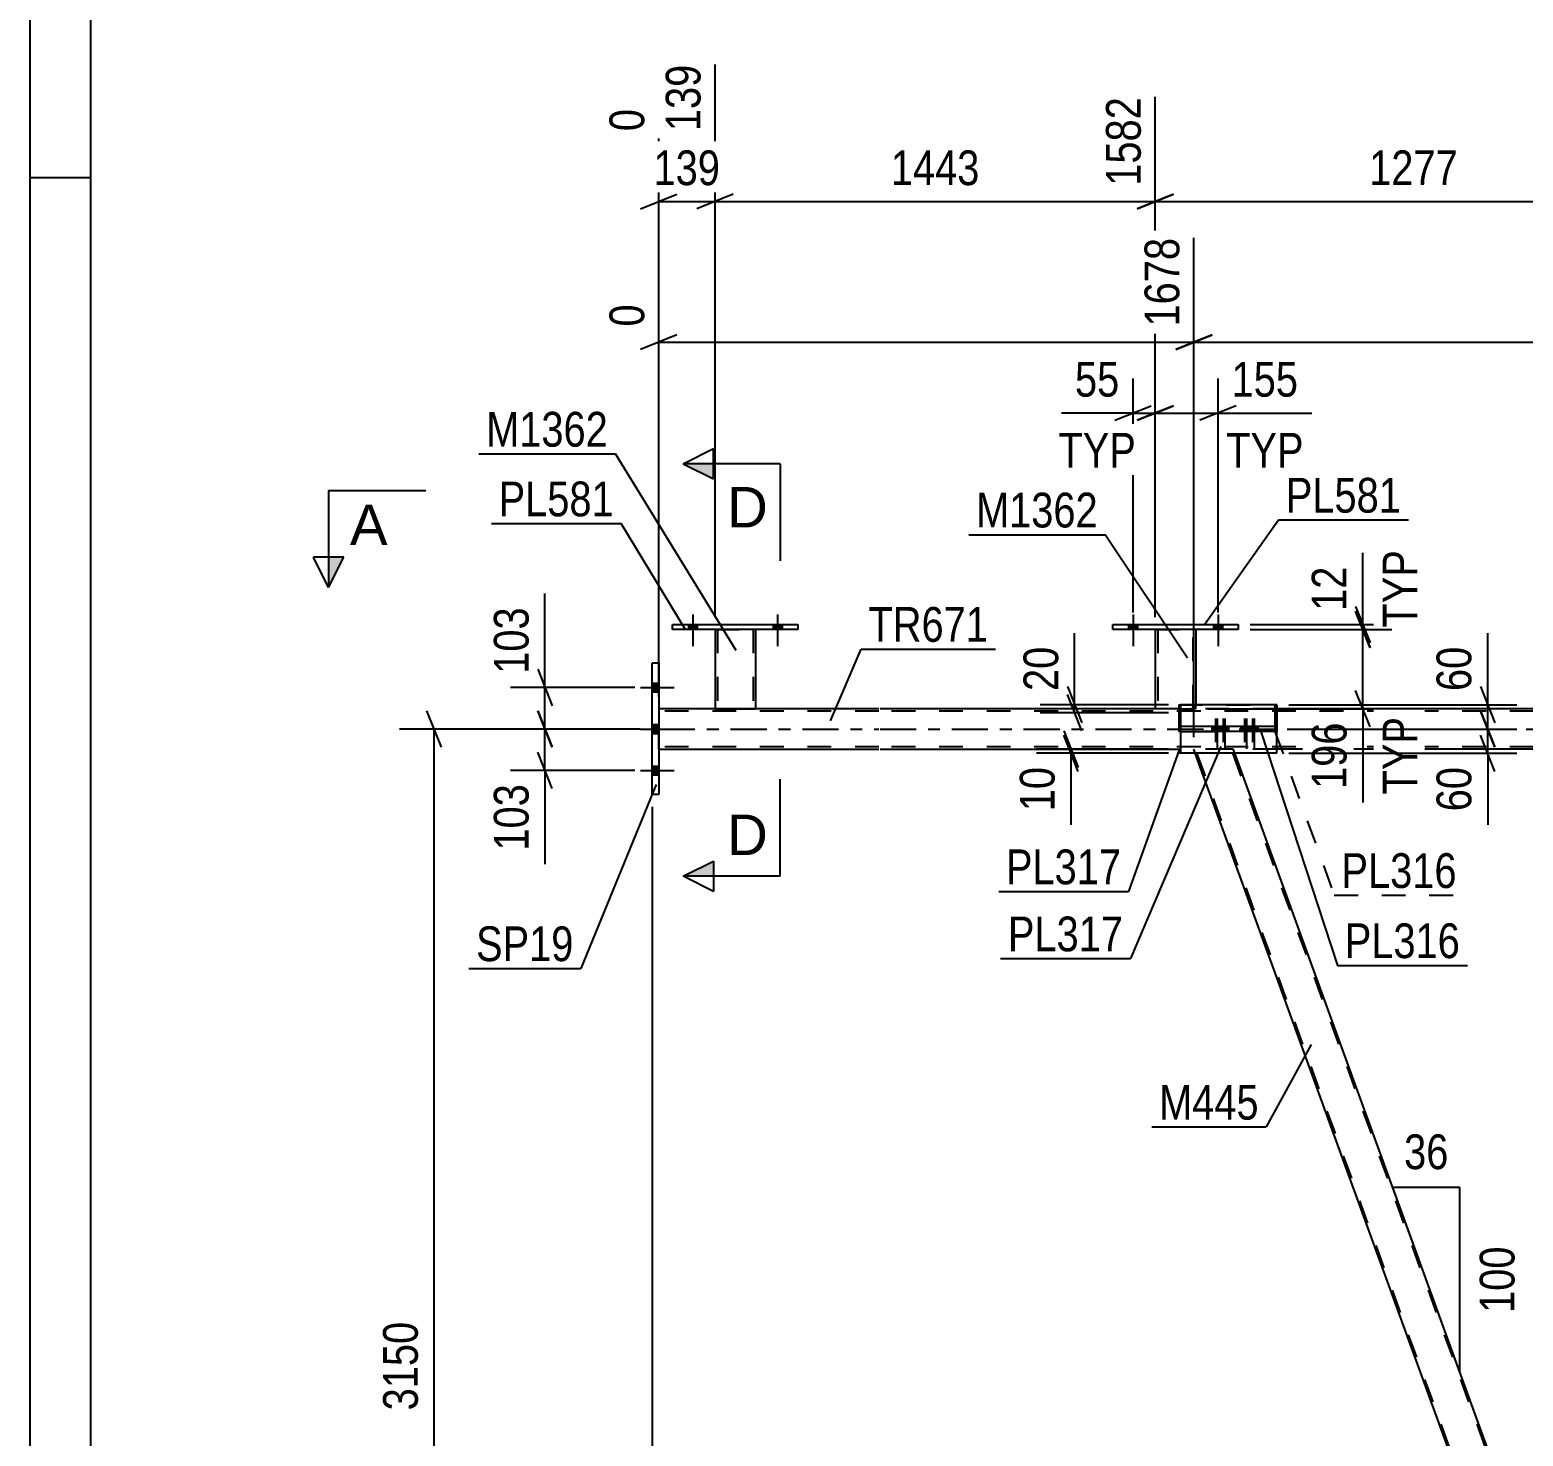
# Model space of a CAD drawing. Header units: millimetres. Extents: x 0 to 594, y 0 to 420.
# Drawn here: x 0 to 123.1, y 194.3 to 310.2 of the extents above; entities that cross this region are included whole.
import ezdxf

# ---------------------------------------------------------------- set-up
doc = ezdxf.new("R2010")
doc.units = ezdxf.units.MM
doc.linetypes.add('DXK_LINE_DOT2', pattern=[3.9198, 1.9599, -1.9599])
doc.linetypes.add('DXK_LINE_DOT3', pattern=[5.9187, 2.979, -0.9799, 0.9799, -0.9799])
doc.styles.add('Arial', font='arial.ttf', dxfattribs={"height": 0.2})
doc.styles.add('Arial Narrow', font='ARIALN.TTF', dxfattribs={"height": 0.2})

# ---------------------------------------------------------------- blocks, each defined once
blk = doc.blocks.new('Unknown-570345859-1135')
at = {"color": 5, "linetype": 'Continuous'}
for p, q in [((0, 420), (0, 0)), ((5, 415), (5, 5)), ((5, 298), (0, 298))]:
    blk.add_line(p, q, dxfattribs=at)
blk = doc.blocks.new('Part-570345859-4681 - 4608')
at = {"color": 7, "linetype": 'DXK_LINE_DOT2'}
for p, q in [((102.63, 252.77), (94.7, 252.77)), ((94.7, 252.77), (94.7, 252.37)), ((102.63, 252.37), (94.7, 252.37)), ((97.51, 252.77), (97.51, 252.37)), ((102.63, 252.77), (102.63, 252.37))]:
    blk.add_line(p, q, dxfattribs=at)
blk = doc.blocks.new('Bolt-570345859-4610 - 4608')
at = {"linetype": 'Continuous'}
for points in [[(54.28, 260.77), (55.01, 260.77), (55.01, 261.17), (54.28, 261.17)], [(61.28, 260.77), (62.01, 260.77), (62.01, 261.17), (61.28, 261.17)]]:
    blk.add_hatch(color=1, dxfattribs=at).paths.add_polyline_path(points)
at = {"color": 1, "linetype": 'Continuous'}
for p, q in [((54.28, 261.17), (54.28, 260.77)), ((54.64, 262.01), (54.64, 259.41)), ((55.01, 261.17), (55.01, 260.77)), ((61.28, 261.17), (61.28, 260.77)), ((61.64, 262.01), (61.64, 259.41)), ((62.01, 261.17), (62.01, 260.77))]:
    blk.add_line(p, q, dxfattribs=at)
blk = doc.blocks.new('Bolt-570345859-4611 - 4608')
at = {"linetype": 'Continuous'}
for points in [[(54.28, 260.77), (55.01, 260.77), (55.01, 261.17), (54.28, 261.17)], [(61.28, 260.77), (62.01, 260.77), (62.01, 261.17), (61.28, 261.17)]]:
    blk.add_hatch(color=1, dxfattribs=at).paths.add_polyline_path(points)
at = {"color": 1, "linetype": 'Continuous'}
for p, q in [((54.28, 261.17), (54.28, 260.77)), ((54.64, 262.01), (54.64, 259.41)), ((55.01, 261.17), (55.01, 260.77)), ((61.28, 261.17), (61.28, 260.77)), ((61.64, 262.01), (61.64, 259.41)), ((62.01, 261.17), (62.01, 260.77))]:
    blk.add_line(p, q, dxfattribs=at)
blk = doc.blocks.new('Part-570345859-4616 - 4608')
at = {"color": 2, "linetype": 'Continuous'}
for p, q in [((52.98, 261.17), (63.31, 261.17)), ((52.98, 260.77), (52.98, 261.17)), ((63.31, 261.17), (63.31, 260.77)), ((63.31, 260.77), (52.98, 260.77))]:
    blk.add_line(p, q, dxfattribs=at)
blk = doc.blocks.new('Part-570345859-4621 - 4608')
at = {"color": 7, "linetype": 'DXK_LINE_DOT2'}
for p, q in [((56.48, 260.78), (59.81, 260.78)), ((56.48, 260.77), (56.48, 260.78)), ((56.48, 260.78), (56.48, 260.77)), ((56.68, 260.78), (56.68, 254.24)), ((59.61, 260.78), (59.61, 254.24)), ((59.81, 260.78), (59.81, 260.77)), ((59.81, 260.77), (59.81, 260.78)), ((59.6, 254.24), (59.56, 254.24)), ((59.56, 254.24), (59.6, 254.24)), ((59.61, 254.24), (59.6, 254.24)), ((59.6, 254.24), (59.61, 254.24))]:
    blk.add_line(p, q, dxfattribs=at)
at = {"color": 2, "linetype": 'Continuous'}
for p, q in [((56.48, 260.77), (56.48, 254.24)), ((59.81, 260.77), (59.81, 254.24)), ((56.48, 254.24), (59.81, 254.24))]:
    blk.add_line(p, q, dxfattribs=at)
blk = doc.blocks.new('Part-570345859-4632 - 4608')
at = {"color": 7, "linetype": 'DXK_LINE_DOT2'}
for p, q in [((99.19, 250.91), (95.95, 250.91)), ((96.07, 250.57), (95.95, 250.91)), ((133.09, 149.24), (96.09, 250.91)), ((136.06, 149.24), (99.05, 250.91)), ((99.32, 250.57), (99.19, 250.91)), ((136.2, 149.24), (134.99, 152.56)), ((136.02, 149.24), (136.05, 149.24)), ((136.05, 149.24), (136.02, 149.24)), ((136.06, 149.24), (136.05, 149.24)), ((136.05, 149.24), (136.06, 149.24))]:
    blk.add_line(p, q, dxfattribs=at)
at = {"color": 2, "linetype": 'Continuous'}
for p, q in [((132.95, 149.24), (96.07, 250.57)), ((134.99, 152.56), (99.32, 250.57)), ((136.2, 149.24), (132.95, 149.24))]:
    blk.add_line(p, q, dxfattribs=at)
blk = doc.blocks.new('Part-570345859-4637 - 4608')
at = {"color": 2, "linetype": 'Continuous'}
for p, q in [((69.98, 254.24), (51.84, 254.24)), ((94.86, 254.24), (70.08, 254.24)), ((161.06, 254.24), (102.78, 254.24)), ((51.84, 250.91), (69.98, 250.91)), ((70.08, 250.91), (94.86, 250.91)), ((161.06, 250.91), (102.78, 250.91))]:
    blk.add_line(p, q, dxfattribs=at)
at = {"color": 7, "linetype": 'DXK_LINE_DOT2'}
for p, q in [((51.84, 250.91), (51.84, 254.24)), ((69.98, 254.04), (51.84, 254.04)), ((210.19, 254.04), (70.08, 254.04)), ((102.78, 254.24), (94.86, 254.24)), ((69.98, 251.11), (51.84, 251.11)), ((210.19, 251.11), (70.08, 251.11)), ((102.78, 250.91), (94.86, 250.91))]:
    blk.add_line(p, q, dxfattribs=at)
at = {"color": 7, "linetype": 'DXK_LINE_DOT3'}
for p, q in [((51.84, 252.57), (69.98, 252.57)), ((70.08, 252.57), (210.19, 252.57))]:
    blk.add_line(p, q, dxfattribs=at)
blk = doc.blocks.new('Part-570345859-4642 - 4608')
at = {"color": 2, "linetype": 'Continuous'}
for p, q in [((97.66, 252.77), (94.86, 252.77)), ((94.86, 252.77), (94.86, 252.37)), ((94.86, 252.37), (97.66, 252.37)), ((97.66, 252.37), (97.66, 252.77)), ((102.78, 252.77), (97.66, 252.77)), ((102.78, 252.37), (97.66, 252.37)), ((102.78, 252.37), (102.78, 252.77))]:
    blk.add_line(p, q, dxfattribs=at)
blk = doc.blocks.new('Part-570345859-4655 - 4608')
at = {"color": 2, "linetype": 'Continuous'}
for p, q in [((102.78, 254.57), (94.86, 254.57)), ((94.86, 254.57), (94.86, 250.57)), ((102.78, 254.57), (102.78, 252.77)), ((102.78, 250.57), (102.78, 252.37)), ((102.78, 250.57), (94.86, 250.57))]:
    blk.add_line(p, q, dxfattribs=at)
at = {"color": 7, "linetype": 'DXK_LINE_DOT2'}
blk.add_line((102.78, 252.77), (102.78, 252.37), dxfattribs=at)
blk = doc.blocks.new('Bolt-570345859-4663 - 4608')
at = {"linetype": 'Continuous'}
for points in [[(51.84, 255.62), (51.84, 256.36), (51.3, 256.36), (51.3, 255.62)], [(51.84, 255.62), (51.84, 256.36), (51.3, 256.36), (51.3, 255.62)], [(51.84, 255.62), (51.84, 256.36), (51.3, 256.36), (51.3, 255.62)], [(51.84, 252.21), (51.84, 252.94), (51.3, 252.94), (51.3, 252.21)], [(51.84, 252.21), (51.84, 252.94), (51.3, 252.94), (51.3, 252.21)], [(51.84, 248.79), (51.84, 249.52), (51.3, 249.52), (51.3, 248.79)], [(51.84, 248.79), (51.84, 249.52), (51.3, 249.52), (51.3, 248.79)], [(51.84, 248.79), (51.84, 249.52), (51.3, 249.52), (51.3, 248.79)]]:
    blk.add_hatch(color=1, dxfattribs=at).paths.add_polyline_path(points)
at = {"color": 1, "linetype": 'Continuous'}
for p, q in [((51.3, 256.36), (51.84, 256.36)), ((51.3, 256.36), (51.84, 256.36)), ((51.3, 256.36), (51.84, 256.36)), ((50.34, 255.99), (53.1, 255.99)), ((50.34, 255.99), (53.1, 255.99)), ((50.34, 255.99), (53.1, 255.99)), ((51.3, 255.62), (51.84, 255.62)), ((51.3, 255.62), (51.84, 255.62)), ((51.3, 255.62), (51.84, 255.62)), ((50.34, 252.57), (53.1, 252.57)), ((50.34, 252.57), (53.1, 252.57)), ((51.3, 252.94), (51.84, 252.94)), ((51.3, 252.94), (51.84, 252.94)), ((51.3, 252.21), (51.84, 252.21)), ((51.3, 252.21), (51.84, 252.21)), ((50.34, 249.16), (53.1, 249.16)), ((50.34, 249.16), (53.1, 249.16)), ((50.34, 249.16), (53.1, 249.16)), ((51.3, 249.52), (51.84, 249.52)), ((51.3, 249.52), (51.84, 249.52)), ((51.3, 249.52), (51.84, 249.52)), ((51.3, 248.79), (51.84, 248.79)), ((51.3, 248.79), (51.84, 248.79)), ((51.3, 248.79), (51.84, 248.79))]:
    blk.add_line(p, q, dxfattribs=at)
blk = doc.blocks.new('Bolt-570345859-4688 - 4608')
at = {"linetype": 'Continuous'}
for points in [[(98.17, 252.77), (97.57, 252.77), (97.57, 252.37), (98.17, 252.37)], [(98.81, 252.77), (98.21, 252.77), (98.21, 252.37), (98.81, 252.37)], [(100.58, 252.77), (99.98, 252.77), (99.98, 252.37), (100.58, 252.37)], [(101.22, 252.77), (100.62, 252.77), (100.62, 252.37), (101.22, 252.37)]]:
    blk.add_hatch(color=1, dxfattribs=at).paths.add_polyline_path(points)
at = {"color": 1, "linetype": 'Continuous'}
for p, q in [((97.57, 252.77), (97.57, 252.37)), ((97.87, 253.44), (97.87, 250.94)), ((98.17, 252.77), (98.17, 252.37)), ((98.21, 252.77), (98.21, 252.37)), ((98.51, 253.44), (98.51, 250.94)), ((98.81, 252.77), (98.81, 252.37)), ((99.98, 252.77), (99.98, 252.37)), ((100.28, 253.44), (100.28, 250.94)), ((100.58, 252.77), (100.58, 252.37)), ((100.62, 252.77), (100.62, 252.37)), ((100.92, 253.44), (100.92, 250.94)), ((101.22, 252.77), (101.22, 252.37))]:
    blk.add_line(p, q, dxfattribs=at)
blk = doc.blocks.new('Part-570345859-4717 - 4608')
at = {"color": 2, "linetype": 'Continuous'}
for p, q in [((51.84, 257.99), (51.3, 257.99)), ((51.3, 247.16), (51.3, 257.99)), ((51.84, 257.99), (51.84, 247.16)), ((51.84, 247.16), (51.3, 247.16))]:
    blk.add_line(p, q, dxfattribs=at)
blk = doc.blocks.new('Part-570345859-4760 - 4608')
at = {"color": 2, "linetype": 'Continuous'}
for p, q in [((89.27, 261.17), (99.6, 261.17)), ((89.27, 260.77), (89.27, 261.17)), ((99.6, 261.17), (99.6, 260.77)), ((99.6, 260.77), (89.27, 260.77))]:
    blk.add_line(p, q, dxfattribs=at)
blk = doc.blocks.new('Part-570345859-4765 - 4608')
at = {"color": 7, "linetype": 'DXK_LINE_DOT2'}
for p, q in [((94.7, 254.57), (94.7, 250.91)), ((94.7, 254.57), (102.63, 254.57)), ((102.63, 254.57), (102.63, 250.57)), ((102.63, 250.57), (94.86, 250.57))]:
    blk.add_line(p, q, dxfattribs=at)
at = {"color": 2, "linetype": 'Continuous'}
for p, q in [((94.7, 254.24), (94.7, 254.24)), ((94.7, 250.91), (94.7, 250.57)), ((94.86, 250.57), (94.7, 250.57))]:
    blk.add_line(p, q, dxfattribs=at)
blk = doc.blocks.new('Part-570345859-4770 - 4608')
at = {"color": 7, "linetype": 'DXK_LINE_DOT2'}
for p, q in [((92.77, 260.78), (96.1, 260.78)), ((92.77, 260.77), (92.77, 260.78)), ((92.77, 260.78), (92.77, 260.77)), ((92.97, 260.78), (92.97, 254.24)), ((95.9, 254.24), (95.9, 260.78)), ((96.1, 260.78), (96.1, 260.77)), ((96.1, 260.77), (96.1, 260.78)), ((94.86, 254.24), (95.9, 254.24)), ((96.1, 254.24), (95.7, 254.24)), ((95.89, 254.24), (95.9, 254.24)), ((96.1, 254.24), (96.1, 254.57))]:
    blk.add_line(p, q, dxfattribs=at)
at = {"color": 2, "linetype": 'Continuous'}
for p, q in [((92.77, 260.77), (92.77, 254.24)), ((96.1, 260.77), (96.1, 254.57)), ((94.86, 254.24), (92.77, 254.24))]:
    blk.add_line(p, q, dxfattribs=at)
blk = doc.blocks.new('Bolt-570345859-4803 - 4608')
at = {"linetype": 'Continuous'}
for points in [[(90.57, 260.77), (91.3, 260.77), (91.3, 261.17), (90.57, 261.17)], [(97.57, 260.77), (98.3, 260.77), (98.3, 261.17), (97.57, 261.17)]]:
    blk.add_hatch(color=1, dxfattribs=at).paths.add_polyline_path(points)
at = {"color": 1, "linetype": 'Continuous'}
for p, q in [((90.57, 261.17), (90.57, 260.77)), ((90.94, 262.01), (90.94, 259.41)), ((91.3, 261.17), (91.3, 260.77)), ((97.57, 261.17), (97.57, 260.77)), ((97.94, 262.01), (97.94, 259.41)), ((98.3, 261.17), (98.3, 260.77))]:
    blk.add_line(p, q, dxfattribs=at)
blk = doc.blocks.new('Bolt-570345859-4819 - 4608')
at = {"linetype": 'Continuous'}
for points in [[(90.57, 260.77), (91.3, 260.77), (91.3, 261.17), (90.57, 261.17)], [(97.57, 260.77), (98.3, 260.77), (98.3, 261.17), (97.57, 261.17)]]:
    blk.add_hatch(color=1, dxfattribs=at).paths.add_polyline_path(points)
at = {"color": 1, "linetype": 'Continuous'}
for p, q in [((90.57, 261.17), (90.57, 260.77)), ((90.94, 262.01), (90.94, 259.41)), ((91.3, 261.17), (91.3, 260.77)), ((97.57, 261.17), (97.57, 260.77)), ((97.94, 262.01), (97.94, 259.41)), ((98.3, 261.17), (98.3, 260.77))]:
    blk.add_line(p, q, dxfattribs=at)
blk = doc.blocks.new('Bolt-570345859-4821 - 4608')
at = {"color": 1, "linetype": 'DXK_LINE_DOT2'}
for p, q in [((97.42, 252.77), (97.42, 252.37)), ((97.72, 253.44), (97.72, 250.94)), ((98.02, 252.77), (98.02, 252.37)), ((98.06, 252.77), (98.06, 252.37)), ((98.36, 253.44), (98.36, 250.94)), ((98.66, 252.77), (98.66, 252.37)), ((99.83, 252.77), (99.83, 252.37)), ((100.13, 253.44), (100.13, 250.94)), ((100.43, 252.77), (100.43, 252.37)), ((100.47, 252.77), (100.47, 252.37)), ((100.77, 253.44), (100.77, 250.94)), ((101.07, 252.77), (101.07, 252.37))]:
    blk.add_line(p, q, dxfattribs=at)
blk = doc.blocks.new('StraightDimension-570345859-5087 - 4608')
at = {"color": 7, "linetype": 'Continuous'}
for p, q in [((56.48, 261.78), (56.48, 307.33)), ((92.77, 261.78), (92.77, 304.66)), ((57.98, 296.64), (54.98, 295.44)), ((56.48, 296.04), (92.77, 296.04)), ((91.27, 295.44), (94.27, 296.64))]:
    blk.add_line(p, q, dxfattribs=at)
at = {"color": 0}
blk.add_wipeout([(78.88, 296.79), (78.88, 300.99), (70.37, 300.99), (70.37, 296.79)], dxfattribs=at)
at = {"color": 3, "style": 'Arial Narrow'}
blk.add_text('1443', height=2.863, dxfattribs=at).set_placement((70.97, 297.39))
at = {"color": 0, "linetype": 'Continuous'}
blk.add_wipeout([(92.17, 305.26), (87.97, 305.26), (87.97, 296.74), (92.17, 296.74)], dxfattribs=at)
at = {"color": 3, "linetype": 'Continuous', "style": 'Arial Narrow'}
blk.add_text('1582', height=2.863, rotation=90.0002, dxfattribs=at).set_placement((91.57, 297.34))
blk = doc.blocks.new('StraightDimension-570345859-4842 - 4608')
at = {"color": 7, "linetype": 'Continuous'}
for p, q in [((41.86, 254.07), (43.06, 251.07)), ((49.88, 252.57), (39.61, 252.57)), ((42.46, 249.16), (42.46, 252.57)), ((43.06, 247.66), (41.86, 250.66)), ((49.88, 249.16), (39.61, 249.16)), ((42.46, 249.16), (42.46, 241.42)), ((42.46, 249.16), (42.46, 241.42))]:
    blk.add_line(p, q, dxfattribs=at)
at = {"color": 0}
blk.add_wipeout([(41.71, 248.63), (37.51, 248.63), (37.51, 241.95), (41.71, 241.95)], dxfattribs=at)
at = {"color": 3, "style": 'Arial Narrow'}
blk.add_text('103', height=2.863, rotation=90.0002, dxfattribs=at).set_placement((41.11, 242.55))
blk = doc.blocks.new('StraightDimension-570345859-4852 - 4608')
at = {"color": 7, "linetype": 'Continuous'}
for p, q in [((42.46, 255.99), (42.46, 263.73)), ((42.46, 255.99), (42.46, 263.73)), ((41.86, 257.49), (43.06, 254.49)), ((49.88, 255.99), (39.61, 255.99)), ((42.46, 252.57), (42.46, 255.99)), ((43.06, 251.07), (41.86, 254.07)), ((49.88, 252.57), (39.61, 252.57))]:
    blk.add_line(p, q, dxfattribs=at)
at = {"color": 0}
blk.add_wipeout([(41.71, 263.2), (37.51, 263.2), (37.51, 256.52), (41.71, 256.52)], dxfattribs=at)
at = {"color": 3, "style": 'Arial Narrow'}
blk.add_text('103', height=2.863, rotation=90.0002, dxfattribs=at).set_placement((41.11, 257.12))
blk = doc.blocks.new('StraightDimension-570345859-4963 - 4608')
at = {"color": 7, "linetype": 'Continuous'}
for p, q in [((33.93, 251.07), (32.73, 254.07)), ((50.3, 252.57), (30.48, 252.57)), ((33.33, 147.57), (33.33, 252.57)), ((32.73, 149.07), (33.93, 146.07)), ((76.71, 147.57), (30.48, 147.57))]:
    blk.add_line(p, q, dxfattribs=at)
at = {"color": 0}
blk.add_wipeout([(32.58, 204.33), (28.38, 204.33), (28.38, 195.82), (32.58, 195.82)], dxfattribs=at)
at = {"color": 3, "style": 'Arial Narrow'}
blk.add_text('3150', height=2.863, rotation=90.0002, dxfattribs=at).set_placement((31.98, 196.42))
blk = doc.blocks.new('StraightDimension-570345859-5077 - 4608')
at = {"color": 7, "linetype": 'Continuous'}
for p, q in [((92.77, 261.78), (92.77, 304.66)), ((135.34, 261.78), (135.34, 304.66)), ((94.27, 296.64), (91.27, 295.44)), ((92.77, 296.04), (135.34, 296.04)), ((133.84, 295.44), (136.84, 296.64))]:
    blk.add_line(p, q, dxfattribs=at)
at = {"color": 0}
blk.add_wipeout([(118.31, 296.79), (118.31, 300.99), (109.8, 300.99), (109.8, 296.79)], dxfattribs=at)
at = {"color": 3, "style": 'Arial Narrow'}
blk.add_text('1277', height=2.863, dxfattribs=at).set_placement((110.4, 297.39))
at = {"color": 0, "linetype": 'Continuous'}
blk.add_wipeout([(134.74, 305.26), (130.54, 305.26), (130.54, 296.74), (134.74, 296.74)], dxfattribs=at)
at = {"color": 3, "linetype": 'Continuous', "style": 'Arial Narrow'}
blk.add_text('2859', height=2.863, rotation=90.0002, dxfattribs=at).set_placement((134.14, 297.34))
blk = doc.blocks.new('StraightDimension-570345859-5097 - 4608')
at = {"color": 7, "linetype": 'Continuous'}
for p, q in [((56.48, 261.78), (56.48, 307.33)), ((51.84, 255.24), (51.84, 303.67)), ((50.34, 295.44), (53.34, 296.64)), ((51.84, 296.04), (56.48, 296.04)), ((57.98, 296.64), (54.98, 295.44))]:
    blk.add_line(p, q, dxfattribs=at)
at = {"color": 0}
blk.add_wipeout([(57.5, 296.79), (57.5, 300.99), (50.81, 300.99), (50.81, 296.79)], dxfattribs=at)
at = {"color": 3, "style": 'Arial Narrow'}
blk.add_text('139', height=2.863, dxfattribs=at).set_placement((51.41, 297.39))
at = {"color": 0, "linetype": 'Continuous'}
blk.add_wipeout([(55.88, 307.93), (51.68, 307.93), (51.68, 301.24), (55.88, 301.24)], dxfattribs=at)
at = {"color": 3, "linetype": 'Continuous', "style": 'Arial Narrow'}
blk.add_text('139', height=2.863, rotation=90.0002, dxfattribs=at).set_placement((55.28, 301.84))
at = {"color": 0, "linetype": 'Continuous'}
blk.add_wipeout([(51.24, 304.27), (47.04, 304.27), (47.04, 301.24), (51.24, 301.24)], dxfattribs=at)
at = {"color": 3, "linetype": 'Continuous', "style": 'Arial Narrow'}
blk.add_text('0', height=2.86, rotation=90.0002, dxfattribs=at).set_placement((50.64, 301.84))
blk = doc.blocks.new('StraightDimension-570345859-5225 - 4608')
at = {"color": 7, "linetype": 'Continuous'}
for p, q in [((109.88, 261.17), (109.88, 267.08)), ((109.88, 261.17), (109.88, 267.08)), ((109.28, 262.67), (110.48, 259.67)), ((110.48, 259.27), (109.28, 262.27)), ((100.6, 261.17), (112.28, 261.17)), ((109.88, 260.77), (109.88, 261.17)), ((100.6, 260.77), (112.28, 260.77))]:
    blk.add_line(p, q, dxfattribs=at)
at = {"color": 0, "linetype": 'Continuous'}
blk.add_wipeout([(114.98, 267.92), (110.78, 267.92), (110.78, 260.33), (114.98, 260.33)], dxfattribs=at)
at = {"color": 0}
blk.add_wipeout([(109.13, 266.56), (104.93, 266.56), (104.93, 261.7), (109.13, 261.7)], dxfattribs=at)
at = {"color": 3, "linetype": 'Continuous', "style": 'Arial Narrow'}
blk.add_text('TYP', height=2.863, rotation=90.0002, dxfattribs=at).set_placement((114.38, 260.93))
at = {"color": 3, "style": 'Arial Narrow'}
blk.add_text('12', height=2.863, rotation=90.0002, dxfattribs=at).set_placement((108.53, 262.3))
blk = doc.blocks.new('StraightDimension-570345859-5108 - 4608')
at = {"color": 7, "linetype": 'Continuous'}
for p, q in [((92.77, 261.78), (92.77, 281.46)), ((97.94, 262.17), (97.94, 281.46)), ((91.27, 278.01), (94.27, 279.21)), ((92.77, 278.61), (97.94, 278.61)), ((99.44, 279.21), (96.44, 278.01)), ((97.94, 278.61), (105.67, 278.61)), ((97.94, 278.61), (105.67, 278.61))]:
    blk.add_line(p, q, dxfattribs=at)
at = {"color": 0}
blk.add_wipeout([(105.15, 279.36), (105.15, 283.56), (98.46, 283.56), (98.46, 279.36)], dxfattribs=at)
at = {"color": 0, "linetype": 'Continuous'}
blk.add_wipeout([(105.6, 273.51), (105.6, 277.71), (98.01, 277.71), (98.01, 273.51)], dxfattribs=at)
at = {"color": 3, "style": 'Arial Narrow'}
blk.add_text('155', height=2.863, dxfattribs=at).set_placement((99.06, 279.96))
at = {"color": 3, "linetype": 'Continuous', "style": 'Arial Narrow'}
blk.add_text('TYP', height=2.863, dxfattribs=at).set_placement((98.61, 274.11))
blk = doc.blocks.new('StraightDimension-570345859-5124 - 4608')
at = {"color": 7, "linetype": 'Continuous'}
for p, q in [((90.94, 262.17), (90.94, 281.46)), ((92.77, 261.78), (92.77, 281.46)), ((90.94, 278.61), (85.03, 278.61)), ((90.94, 278.61), (85.03, 278.61)), ((89.44, 278.01), (92.44, 279.21)), ((90.94, 278.61), (92.77, 278.61)), ((94.27, 279.21), (91.27, 278.01))]:
    blk.add_line(p, q, dxfattribs=at)
at = {"color": 0}
blk.add_wipeout([(90.41, 279.36), (90.41, 283.56), (85.55, 283.56), (85.55, 279.36)], dxfattribs=at)
at = {"color": 0, "linetype": 'Continuous'}
blk.add_wipeout([(91.78, 273.51), (91.78, 277.71), (84.19, 277.71), (84.19, 273.51)], dxfattribs=at)
at = {"color": 3, "style": 'Arial Narrow'}
blk.add_text('55', height=2.863, dxfattribs=at).set_placement((86.15, 279.96))
at = {"color": 3, "linetype": 'Continuous', "style": 'Arial Narrow'}
blk.add_text('TYP', height=2.863, dxfattribs=at).set_placement((84.79, 274.11))
blk = doc.blocks.new('StraightDimension-570345859-5172 - 4608')
at = {"color": 7, "linetype": 'Continuous'}
for p, q in [((95.95, 251.91), (95.95, 293.05)), ((165.64, 251.91), (165.64, 293.05)), ((97.45, 285.04), (94.45, 283.84)), ((95.95, 284.44), (165.64, 284.44)), ((164.14, 283.84), (167.14, 285.04))]:
    blk.add_line(p, q, dxfattribs=at)
at = {"color": 0, "linetype": 'Continuous'}
blk.add_wipeout([(165.04, 293.65), (160.84, 293.65), (160.84, 285.14), (165.04, 285.14)], dxfattribs=at)
at = {"color": 3, "linetype": 'Continuous', "style": 'Arial Narrow'}
blk.add_text('3769', height=2.863, rotation=90.0002, dxfattribs=at).set_placement((164.44, 285.74))
blk = doc.blocks.new('StraightDimension-570345859-5189 - 4608')
at = {"color": 7, "linetype": 'Continuous'}
for p, q in [((95.95, 251.91), (95.95, 293.05)), ((51.84, 255.24), (51.84, 287.57)), ((53.34, 285.04), (50.34, 283.84)), ((51.84, 284.44), (95.95, 284.44)), ((94.45, 283.84), (97.45, 285.04))]:
    blk.add_line(p, q, dxfattribs=at)
at = {"color": 0, "linetype": 'Continuous'}
for points in [[(95.35, 293.65), (91.15, 293.65), (91.15, 285.14), (95.35, 285.14)], [(51.24, 288.17), (47.04, 288.17), (47.04, 285.14), (51.24, 285.14)]]:
    blk.add_wipeout(points, dxfattribs=at)
at = {"color": 3, "linetype": 'Continuous', "style": 'Arial Narrow'}
for s, height, p in [('1678', 2.863, (94.75, 285.74)), ('0', 2.86, (50.64, 285.74))]:
    blk.add_text(s, height=height, rotation=90.0002, dxfattribs=at).set_placement(p)
blk = doc.blocks.new('StraightDimension-570345859-5200 - 4608')
at = {"color": 7, "linetype": 'Continuous'}
for p, q in [((86.12, 254.57), (86.12, 260.48)), ((86.12, 254.57), (86.12, 260.48)), ((85.52, 256.07), (86.72, 253.07)), ((86.72, 252.41), (85.52, 255.41)), ((93.86, 254.57), (83.27, 254.57)), ((93.86, 253.91), (83.27, 253.91)), ((86.12, 253.91), (86.12, 254.57))]:
    blk.add_line(p, q, dxfattribs=at)
at = {"color": 0}
blk.add_wipeout([(85.37, 259.96), (81.17, 259.96), (81.17, 255.1), (85.37, 255.1)], dxfattribs=at)
at = {"color": 3, "style": 'Arial Narrow'}
blk.add_text('20', height=2.863, rotation=90.0002, dxfattribs=at).set_placement((84.77, 255.7))
blk = doc.blocks.new('StraightDimension-570345859-5233 - 4608')
at = {"color": 7, "linetype": 'Continuous'}
for p, q in [((109.28, 262.27), (110.48, 259.27)), ((100.6, 260.77), (112.28, 260.77)), ((109.88, 254.24), (109.88, 260.77)), ((110.48, 252.74), (109.28, 255.74)), ((97.1, 254.24), (112.28, 254.24)), ((109.88, 254.24), (109.88, 246.51)), ((109.88, 254.24), (109.88, 246.51))]:
    blk.add_line(p, q, dxfattribs=at)
at = {"color": 0}
blk.add_wipeout([(109.13, 253.72), (104.93, 253.72), (104.93, 247.03), (109.13, 247.03)], dxfattribs=at)
at = {"color": 0, "linetype": 'Continuous'}
blk.add_wipeout([(114.98, 254.17), (110.78, 254.17), (110.78, 246.58), (114.98, 246.58)], dxfattribs=at)
at = {"color": 3, "style": 'Arial Narrow'}
blk.add_text('196', height=2.863, rotation=90.0002, dxfattribs=at).set_placement((108.53, 247.63))
at = {"color": 3, "linetype": 'Continuous', "style": 'Arial Narrow'}
blk.add_text('TYP', height=2.863, rotation=90.0002, dxfattribs=at).set_placement((114.38, 247.18))
blk = doc.blocks.new('StraightDimension-570345859-5244 - 4608')
at = {"color": 7, "linetype": 'Continuous'}
for p, q in [((85.22, 252.41), (86.42, 249.41)), ((86.42, 249.07), (85.22, 252.07)), ((93.86, 250.91), (82.97, 250.91)), ((93.86, 250.57), (82.97, 250.57)), ((85.82, 250.57), (85.82, 250.91)), ((85.82, 250.57), (85.82, 244.67)), ((85.82, 250.57), (85.82, 244.67))]:
    blk.add_line(p, q, dxfattribs=at)
at = {"color": 0}
blk.add_wipeout([(85.07, 250.05), (80.87, 250.05), (80.87, 245.19), (85.07, 245.19)], dxfattribs=at)
at = {"color": 3, "style": 'Arial Narrow'}
blk.add_text('10', height=2.863, rotation=90.0002, dxfattribs=at).set_placement((84.47, 245.79))
blk = doc.blocks.new('StraightDimension-570345859-5267 - 4608')
at = {"color": 7, "linetype": 'Continuous'}
blk.add_line((51.3, 246.16), (51.3, 110.58), dxfattribs=at)
blk = doc.blocks.new('AngleDimension-570345859-11743 - 4608')
at = {"color": 7, "linetype": 'Continuous'}
for p, q in [((117.88, 214.8), (112.34, 214.8)), ((117.88, 199.58), (112.34, 214.8)), ((117.88, 199.58), (117.88, 214.8)), ((117.89, 199.55), (117.88, 199.58))]:
    blk.add_line(p, q, dxfattribs=at)
at = {"color": 0}
for points in [[(117.54, 215.7), (117.54, 219.9), (112.68, 219.9), (112.68, 215.7)], [(122.98, 210.53), (118.78, 210.53), (118.78, 203.85), (122.98, 203.85)]]:
    blk.add_wipeout(points, dxfattribs=at)
at = {"color": 3, "style": 'Arial Narrow'}
blk.add_text('36', height=2.863, dxfattribs=at).set_placement((113.28, 216.3))
blk.add_text('100', height=2.863, rotation=90.0002, dxfattribs=at).set_placement((122.38, 204.45))
blk = doc.blocks.new('StraightDimension-570345859-11951 - 4608')
at = {"color": 7, "linetype": 'Continuous'}
for p, q in [((120.17, 254.57), (120.17, 260.48)), ((120.17, 254.57), (120.17, 260.48)), ((119.57, 256.07), (120.77, 253.07)), ((103.78, 254.57), (122.57, 254.57)), ((120.77, 251.07), (119.57, 254.07)), ((120.17, 252.57), (120.17, 254.57)), ((103.78, 252.57), (122.57, 252.57))]:
    blk.add_line(p, q, dxfattribs=at)
at = {"color": 0}
blk.add_wipeout([(119.42, 259.96), (115.22, 259.96), (115.22, 255.1), (119.42, 255.1)], dxfattribs=at)
at = {"color": 3, "style": 'Arial Narrow'}
blk.add_text('60', height=2.863, rotation=90.0002, dxfattribs=at).set_placement((118.82, 255.7))
blk = doc.blocks.new('StraightDimension-570345859-11952 - 4608')
at = {"color": 7, "linetype": 'Continuous'}
for p, q in [((119.57, 254.07), (120.77, 251.07)), ((103.78, 252.57), (122.57, 252.57)), ((120.17, 250.57), (120.17, 252.57)), ((120.77, 249.07), (119.57, 252.07)), ((103.78, 250.57), (122.57, 250.57)), ((120.17, 250.57), (120.17, 244.67)), ((120.17, 250.57), (120.17, 244.67))]:
    blk.add_line(p, q, dxfattribs=at)
at = {"color": 0}
blk.add_wipeout([(119.42, 250.05), (115.22, 250.05), (115.22, 245.19), (119.42, 245.19)], dxfattribs=at)
at = {"color": 3, "style": 'Arial Narrow'}
blk.add_text('60', height=2.863, rotation=90.0002, dxfattribs=at).set_placement((118.82, 245.79))
blk = doc.blocks.new('Mark-570345859-4617 - 4608')
at = {"color": 0}
blk.add_wipeout([(47.67, 275.84), (47.67, 278.84), (37.61, 278.84), (37.61, 275.84)], dxfattribs=at)
blk.add_wipeout([(47.67, 275.84), (47.67, 278.84), (37.61, 278.84), (37.61, 275.84)], dxfattribs=at)
at = {"color": 30, "linetype": 'Continuous'}
for p in [(37.01, 275.24), (58.22, 259.05)]:
    blk.add_line(p, (48.27, 275.24), dxfattribs=at)
at = {"color": 3, "style": 'Arial Narrow'}
blk.add_text('M1362', height=2.863, dxfattribs=at).set_placement((37.61, 275.84))
blk = doc.blocks.new('Mark-570345859-4612 - 4608')
at = {"color": 0}
blk.add_wipeout([(48.14, 270.1), (48.14, 273.1), (38.64, 273.1), (38.64, 270.1)], dxfattribs=at)
blk.add_wipeout([(48.14, 270.1), (48.14, 273.1), (38.64, 273.1), (38.64, 270.1)], dxfattribs=at)
at = {"color": 30, "linetype": 'Continuous'}
for p in [(38.04, 269.5), (54.01, 260.8)]:
    blk.add_line(p, (48.74, 269.5), dxfattribs=at)
at = {"color": 3, "style": 'Arial Narrow'}
blk.add_text('PL581', height=2.863, dxfattribs=at).set_placement((38.64, 270.1))
blk = doc.blocks.new('Mark-570345859-4628 - 4608')
at = {"color": 0}
blk.add_wipeout([(101.31, 220.38), (101.31, 223.38), (93.08, 223.38), (93.08, 220.38)], dxfattribs=at)
blk.add_wipeout([(101.31, 220.38), (101.31, 223.38), (93.08, 223.38), (93.08, 220.38)], dxfattribs=at)
at = {"color": 30, "linetype": 'Continuous'}
for p in [(105.63, 226.57), (92.48, 219.78)]:
    blk.add_line(p, (101.91, 219.78), dxfattribs=at)
at = {"color": 3, "style": 'Arial Narrow'}
blk.add_text('M445', height=2.863, dxfattribs=at).set_placement((93.08, 220.38))
blk = doc.blocks.new('Mark-570345859-4633 - 4608')
at = {"color": 0}
blk.add_wipeout([(79, 259.76), (79, 262.76), (69.13, 262.76), (69.13, 259.76)], dxfattribs=at)
blk.add_wipeout([(79, 259.76), (79, 262.76), (69.13, 262.76), (69.13, 259.76)], dxfattribs=at)
at = {"color": 30, "linetype": 'Continuous'}
for p, q in [((66.01, 253.24), (68.53, 259.16)), ((68.53, 259.16), (79.6, 259.16))]:
    blk.add_line(p, q, dxfattribs=at)
at = {"color": 3, "style": 'Arial Narrow'}
blk.add_text('TR671', height=2.863, dxfattribs=at).set_placement((69.13, 259.76))
blk = doc.blocks.new('Mark-570345859-4638 - 4608')
at = {"color": 0}
blk.add_wipeout([(117.9, 233.69), (117.9, 236.69), (108.39, 236.69), (108.39, 233.69)], dxfattribs=at)
blk.add_wipeout([(117.9, 233.69), (117.9, 236.69), (108.39, 236.69), (108.39, 233.69)], dxfattribs=at)
at = {"color": 30, "linetype": 'Continuous'}
for p, q in [((101.46, 252.37), (107.79, 233.09)), ((107.79, 233.09), (118.5, 233.09))]:
    blk.add_line(p, q, dxfattribs=at)
at = {"color": 3, "style": 'Arial Narrow'}
blk.add_text('PL316', height=2.863, dxfattribs=at).set_placement((108.39, 233.69))
blk = doc.blocks.new('Mark-570345859-4651 - 4608')
at = {"color": 0}
blk.add_wipeout([(90.12, 234.25), (90.12, 237.25), (80.62, 237.25), (80.62, 234.25)], dxfattribs=at)
blk.add_wipeout([(90.12, 234.25), (90.12, 237.25), (80.62, 237.25), (80.62, 234.25)], dxfattribs=at)
at = {"color": 30, "linetype": 'Continuous'}
for p in [(98.17, 251.13), (80.02, 233.65)]:
    blk.add_line(p, (90.72, 233.65), dxfattribs=at)
at = {"color": 3, "style": 'Arial Narrow'}
blk.add_text('PL317', height=2.863, dxfattribs=at).set_placement((80.62, 234.25))
blk = doc.blocks.new('Mark-570345859-4677 - 4608')
at = {"color": 0}
blk.add_wipeout([(117.63, 239.47), (117.63, 242.47), (108.12, 242.47), (108.12, 239.47)], dxfattribs=at)
blk.add_wipeout([(117.63, 239.47), (117.63, 242.47), (108.12, 242.47), (108.12, 239.47)], dxfattribs=at)
at = {"color": 30, "linetype": 'DXK_LINE_DOT2'}
for p, q in [((102.63, 252.37), (107.52, 238.87)), ((107.52, 238.87), (118.23, 238.87))]:
    blk.add_line(p, q, dxfattribs=at)
at = {"color": 3, "style": 'Arial Narrow'}
blk.add_text('PL316', height=2.863, dxfattribs=at).set_placement((108.12, 239.47))
blk = doc.blocks.new('Mark-570345859-4713 - 4608')
at = {"color": 0}
blk.add_wipeout([(44.82, 233.44), (44.82, 236.44), (36.78, 236.44), (36.78, 233.44)], dxfattribs=at)
blk.add_wipeout([(44.82, 233.44), (44.82, 236.44), (36.78, 236.44), (36.78, 233.44)], dxfattribs=at)
at = {"color": 30, "linetype": 'Continuous'}
for p in [(51.63, 248), (36.18, 232.84)]:
    blk.add_line(p, (45.42, 232.84), dxfattribs=at)
at = {"color": 3, "style": 'Arial Narrow'}
blk.add_text('SP19', height=2.863, dxfattribs=at).set_placement((36.78, 233.44))
blk = doc.blocks.new('Mark-570345859-4756 - 4608')
at = {"color": 0}
blk.add_wipeout([(113.04, 270.4), (113.04, 273.4), (103.53, 273.4), (103.53, 270.4)], dxfattribs=at)
blk.add_wipeout([(113.04, 270.4), (113.04, 273.4), (103.53, 273.4), (103.53, 270.4)], dxfattribs=at)
at = {"color": 30, "linetype": 'Continuous'}
for p, q in [((96.82, 261.17), (102.93, 269.8)), ((102.93, 269.8), (113.64, 269.8))]:
    blk.add_line(p, q, dxfattribs=at)
at = {"color": 3, "style": 'Arial Narrow'}
blk.add_text('PL581', height=2.863, dxfattribs=at).set_placement((103.53, 270.4))
blk = doc.blocks.new('Mark-570345859-4761 - 4608')
at = {"color": 0}
blk.add_wipeout([(89.96, 239.78), (89.96, 242.78), (80.46, 242.78), (80.46, 239.78)], dxfattribs=at)
blk.add_wipeout([(89.96, 239.78), (89.96, 242.78), (80.46, 242.78), (80.46, 239.78)], dxfattribs=at)
at = {"color": 30, "linetype": 'Continuous'}
for p in [(94.7, 250.77), (79.86, 239.18)]:
    blk.add_line(p, (90.56, 239.18), dxfattribs=at)
at = {"color": 3, "style": 'Arial Narrow'}
blk.add_text('PL317', height=2.863, dxfattribs=at).set_placement((80.46, 239.78))
blk = doc.blocks.new('Mark-570345859-4766 - 4608')
at = {"color": 0}
blk.add_wipeout([(88.04, 269.18), (88.04, 272.18), (77.99, 272.18), (77.99, 269.18)], dxfattribs=at)
blk.add_wipeout([(88.04, 269.18), (88.04, 272.18), (77.99, 272.18), (77.99, 269.18)], dxfattribs=at)
at = {"color": 30, "linetype": 'Continuous'}
for p in [(77.39, 268.58), (95.43, 258.41)]:
    blk.add_line(p, (88.64, 268.58), dxfattribs=at)
at = {"color": 3, "style": 'Arial Narrow'}
blk.add_text('M1362', height=2.863, dxfattribs=at).set_placement((77.99, 269.18))
blk = doc.blocks.new('SectionMark-570345859-5304 - 4608')
at = {"linetype": 'Continuous'}
blk.add_hatch(color=6, dxfattribs=at).paths.add_polyline_path([(24.63, 266.73), (25.88, 266.73), (24.63, 264.23)])
at = {"color": 6, "linetype": 'Continuous'}
for p, q in [((24.63, 272.23), (32.63, 272.23)), ((24.63, 272.23), (24.63, 264.23)), ((24.63, 264.23), (23.38, 266.73)), ((25.88, 266.73), (23.38, 266.73)), ((24.63, 264.23), (25.88, 266.73))]:
    blk.add_line(p, q, dxfattribs=at)
at = {"color": 0, "linetype": 'Continuous'}
blk.add_wipeout([(29.49, 267.73), (29.49, 271.23), (26.38, 271.23), (26.38, 267.73)], dxfattribs=at)
at = {"color": 3, "linetype": 'Continuous', "style": 'Arial'}
blk.add_text('A', height=3.34, dxfattribs=at).set_placement((26.38, 267.73))
blk = doc.blocks.new('SectionMark-570345859-5310 - 4608')
at = {"linetype": 'Continuous'}
for points in [[(56.34, 274.43), (56.34, 273.18), (53.84, 274.43)], [(56.34, 241.68), (56.34, 240.43), (53.84, 240.43)]]:
    blk.add_hatch(color=6, dxfattribs=at).paths.add_polyline_path(points)
at = {"color": 6, "linetype": 'Continuous'}
for p, q in [((53.84, 274.43), (56.34, 275.68)), ((56.34, 273.18), (56.34, 275.68)), ((61.84, 274.43), (53.84, 274.43)), ((53.84, 274.43), (56.34, 273.18)), ((61.84, 274.43), (61.84, 266.43)), ((61.84, 240.43), (61.84, 248.43)), ((53.84, 240.43), (56.34, 241.68)), ((56.34, 241.68), (56.34, 239.18)), ((61.84, 240.43), (53.84, 240.43)), ((56.34, 239.18), (53.84, 240.43))]:
    blk.add_line(p, q, dxfattribs=at)
at = {"color": 0, "linetype": 'Continuous'}
for points in [[(60.84, 269.18), (60.84, 272.68), (57.46, 272.68), (57.46, 269.18)], [(60.84, 242.18), (60.84, 245.68), (57.46, 245.68), (57.46, 242.18)]]:
    blk.add_wipeout(points, dxfattribs=at)
at = {"color": 3, "linetype": 'Continuous', "style": 'Arial'}
for p in [(57.46, 269.18), (57.46, 242.18)]:
    blk.add_text('D', height=3.34, dxfattribs=at).set_placement(p)

msp = doc.modelspace()

# ---------------------------------------------------------------- block references
for name in ['Unknown-570345859-1135', 'Part-570345859-4616 - 4608', 'Bolt-570345859-4610 - 4608', 'Bolt-570345859-4611 - 4608', 'Part-570345859-4760 - 4608', 'Bolt-570345859-4803 - 4608', 'Bolt-570345859-4819 - 4608', 'Part-570345859-4621 - 4608', 'Part-570345859-4770 - 4608', 'Part-570345859-4717 - 4608', 'Bolt-570345859-4663 - 4608', 'Part-570345859-4637 - 4608', 'Part-570345859-4765 - 4608', 'Part-570345859-4655 - 4608', 'Part-570345859-4681 - 4608', 'Part-570345859-4642 - 4608', 'Bolt-570345859-4821 - 4608', 'Bolt-570345859-4688 - 4608', 'Part-570345859-4632 - 4608']:
    msp.add_blockref(name, (0, 0))

# ---------------------------------------------------------------- next in the draw order: block references
for name in ['StraightDimension-570345859-5087 - 4608', 'StraightDimension-570345859-4842 - 4608']:
    msp.add_blockref(name, (0, 0))

# ---------------------------------------------------------------- next in the draw order: block references
for name in ['StraightDimension-570345859-5077 - 4608', 'StraightDimension-570345859-4852 - 4608']:
    msp.add_blockref(name, (0, 0))

# ---------------------------------------------------------------- next in the draw order: block references
for name in ['StraightDimension-570345859-5097 - 4608', 'StraightDimension-570345859-5225 - 4608', 'StraightDimension-570345859-4963 - 4608']:
    msp.add_blockref(name, (0, 0))

# ---------------------------------------------------------------- next in the draw order: block references
msp.add_blockref('StraightDimension-570345859-5108 - 4608', (0, 0))

# ---------------------------------------------------------------- next in the draw order: block references
msp.add_blockref('StraightDimension-570345859-5124 - 4608', (0, 0))

# ---------------------------------------------------------------- next in the draw order: block references
msp.add_blockref('StraightDimension-570345859-5172 - 4608', (0, 0))

# ---------------------------------------------------------------- next in the draw order: block references
msp.add_blockref('StraightDimension-570345859-5189 - 4608', (0, 0))

# ---------------------------------------------------------------- next in the draw order: block references
for name in ['Mark-570345859-4617 - 4608', 'Mark-570345859-4633 - 4608', 'StraightDimension-570345859-5233 - 4608', 'StraightDimension-570345859-5200 - 4608']:
    msp.add_blockref(name, (0, 0))

# ---------------------------------------------------------------- next in the draw order: block references
for name in ['Mark-570345859-4756 - 4608', 'Mark-570345859-4612 - 4608', 'Mark-570345859-4766 - 4608', 'StraightDimension-570345859-11951 - 4608', 'StraightDimension-570345859-5244 - 4608']:
    msp.add_blockref(name, (0, 0))

# ---------------------------------------------------------------- next in the draw order: block references
for name in ['SectionMark-570345859-5304 - 4608', 'StraightDimension-570345859-5267 - 4608']:
    msp.add_blockref(name, (0, 0))

# ---------------------------------------------------------------- next in the draw order: block references
for name in ['SectionMark-570345859-5310 - 4608', 'StraightDimension-570345859-11952 - 4608', 'Mark-570345859-4651 - 4608', 'Mark-570345859-4713 - 4608', 'Mark-570345859-4628 - 4608', 'AngleDimension-570345859-11743 - 4608']:
    msp.add_blockref(name, (0, 0))

# ---------------------------------------------------------------- next in the draw order: block references
for name in ['Mark-570345859-4638 - 4608', 'Mark-570345859-4761 - 4608']:
    msp.add_blockref(name, (0, 0))

# ---------------------------------------------------------------- next in the draw order: block references
msp.add_blockref('Mark-570345859-4677 - 4608', (0, 0))

doc.saveas('drawing.dxf')
